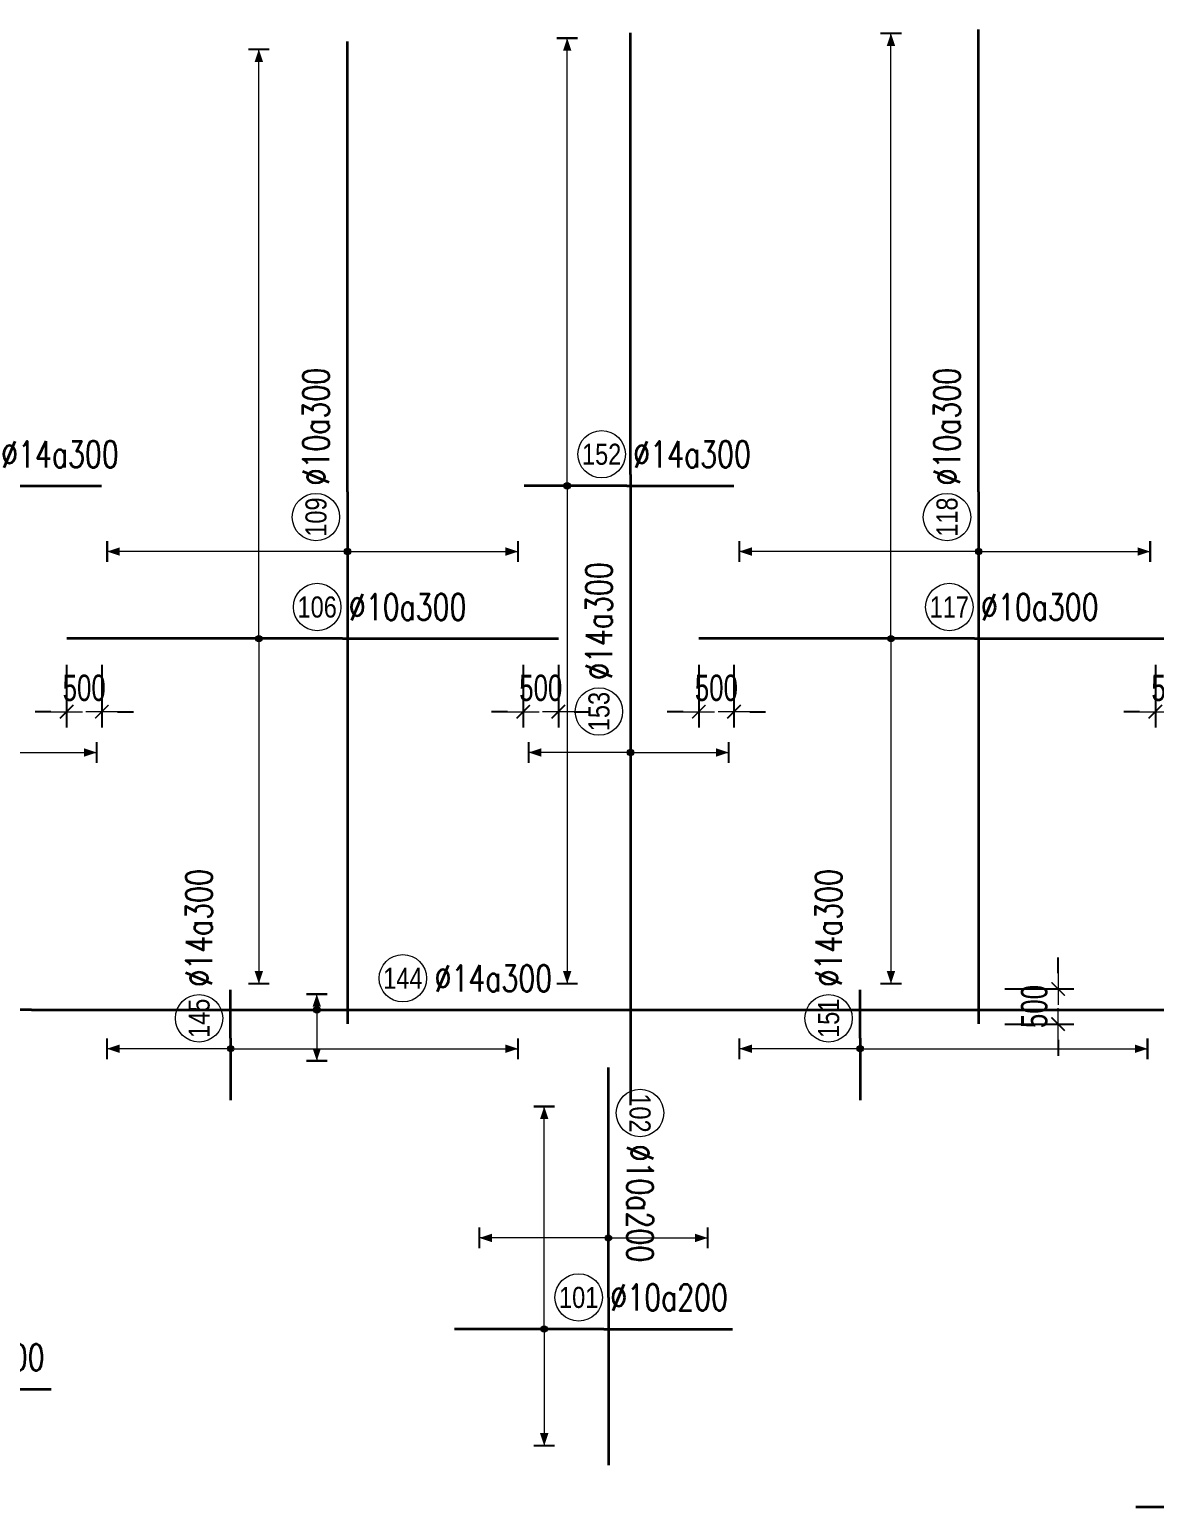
# Model space of a CAD drawing. Header units: millimetres. Extents: x -179076 to 505271, y -34263 to 117995.
# Drawn here: x 46170 to 62188, y 58000 to 78959 of the extents above; entities that cross this region are included whole.
import ezdxf
from ezdxf.enums import TextEntityAlignment as Align

# ---------------------------------------------------------------- set-up
doc = ezdxf.new("R2010")
doc.units = ezdxf.units.MM
doc.layers.get('0').update_dxf_attribs({"lineweight": 20})
doc.layers.get('Defpoints').update_dxf_attribs({"color": 151, "lineweight": 9})
for name, color, linetype, lineweight in [('NDC_S_DIM', 1, 'Continuous', 15), ('NDC_S_REBAR', 4, 'Continuous', 35), ('NDC_S_VN TEXT', 7, 'Continuous', 20)]:
    doc.layers.add(name, color=color, linetype=linetype, lineweight=lineweight)
doc.styles.add('ARIAL', font='arial.ttf', dxfattribs={"width": 0.8})
doc.styles.add('NDC_DIM', font='', dxfattribs={"width": 0.75})
doc.styles.add('NDC_EN TXT', font='romans.shx', dxfattribs={"width": 0.8})
doc.styles.get('NDC_DIM').set_extended_font_data('Dotum')
doc.dimstyles.new('NDC_dim_150', dxfattribs={"dimscale": 150, "dimtxt": 2.5, "dimasz": 1.5, "dimexe": 1.5, "dimexo": 2.5, "dimgap": 1, "dimtad": 1, "dimdec": 0, "dimzin": 0, "dimdsep": 46, "dimtxsty": 'NDC_DIM', "dimblk": 'DIMMARK', "dimcen": 0.09, "dimdle": 1.2, "dimclrd": 1, "dimclre": 1, "dimclrt": 3, "dimadec": 0, "dimazin": 0, "dimtfac": 1, "dimtdec": 0, "dimtix": 1, "dimtofl": 0, "dimtmove": 0, "dimatfit": 3, "dimfxl": 8, "dimfxlon": 1, "dimtolj": 1, "dimtzin": 0, "dimarcsym": 0})

# ---------------------------------------------------------------- blocks, each defined once
blk = doc.blocks.new('DIMMARK')
at = {"layer": 'NDC_S_DIM', "color": 1}
blk.add_line((-1.5, 0), (1, 0), dxfattribs=at)
at = {"layer": 'NDC_S_DIM', "color": 2, "const_width": 0.1}
blk.add_lwpolyline([(-0.424, -0.424), (0.424, 0.424)], dxfattribs=at)
blk = doc.blocks.new('*D247')
at = {"layer": 'Defpoints', "color": 0, "transparency": 16777216}
for p in [(46700, 70286), (47200, 70286), (47200, 69246)]:
    blk.add_point(p, dxfattribs=at)
at = {"layer": 'NDC_S_DIM', "color": 1, "lineweight": -2, "transparency": 16777216}
for p, q in [((46700, 69911), (46700, 69021)), ((47200, 69911), (47200, 69021)), ((46475, 69246), (46250, 69246)), ((47425, 69246), (47650, 69246))]:
    blk.add_line(p, q, dxfattribs=at)
at = {"layer": 'NDC_S_DIM', "color": 1, "lineweight": -2, "transparency": 16777216, "xscale": 225, "yscale": 225, "zscale": 225}
blk.add_blockref('DIMMARK', (46700, 69246), dxfattribs=at)
at = {"layer": 'NDC_S_DIM', "color": 1, "lineweight": -2, "transparency": 16777216, "xscale": 225, "yscale": 225, "zscale": 225, "rotation": 180}
blk.add_blockref('DIMMARK', (47200, 69246), dxfattribs=at)
at = {"layer": 'NDC_S_DIM', "color": 3, "transparency": 16777216, "insert": (46950, 69583), "char_height": 375, "attachment_point": 5, "style": 'NDC_DIM'}
blk.add_mtext('\\A1;500', dxfattribs=at)
blk = doc.blocks.new('*D248')
at = {"layer": 'Defpoints', "color": 0, "transparency": 16777216}
for p in [(53200, 70286), (53700, 70286), (53200, 69246)]:
    blk.add_point(p, dxfattribs=at)
at = {"layer": 'NDC_S_DIM', "color": 1, "lineweight": -2, "transparency": 16777216}
for p, q in [((53200, 69911), (53200, 69021)), ((53700, 69911), (53700, 69021)), ((52975, 69246), (52750, 69246)), ((53925, 69246), (54150, 69246))]:
    blk.add_line(p, q, dxfattribs=at)
at = {"layer": 'NDC_S_DIM', "color": 1, "lineweight": -2, "transparency": 16777216, "xscale": 225, "yscale": 225, "zscale": 225}
blk.add_blockref('DIMMARK', (53200, 69246), dxfattribs=at)
at = {"layer": 'NDC_S_DIM', "color": 1, "lineweight": -2, "transparency": 16777216, "xscale": 225, "yscale": 225, "zscale": 225, "rotation": 180}
blk.add_blockref('DIMMARK', (53700, 69246), dxfattribs=at)
at = {"layer": 'NDC_S_DIM', "color": 3, "transparency": 16777216, "insert": (53450, 69583), "char_height": 375, "attachment_point": 5, "style": 'NDC_DIM'}
blk.add_mtext('\\A1;500', dxfattribs=at)
blk = doc.blocks.new('*D249')
at = {"layer": 'Defpoints', "color": 0, "transparency": 16777216}
for p in [(55700, 70286), (56200, 70286), (56200, 69246)]:
    blk.add_point(p, dxfattribs=at)
at = {"layer": 'NDC_S_DIM', "color": 1, "lineweight": -2, "transparency": 16777216}
for p, q in [((55700, 69911), (55700, 69021)), ((56200, 69911), (56200, 69021)), ((55475, 69246), (55250, 69246)), ((56425, 69246), (56650, 69246))]:
    blk.add_line(p, q, dxfattribs=at)
at = {"layer": 'NDC_S_DIM', "color": 1, "lineweight": -2, "transparency": 16777216, "xscale": 225, "yscale": 225, "zscale": 225}
blk.add_blockref('DIMMARK', (55700, 69246), dxfattribs=at)
at = {"layer": 'NDC_S_DIM', "color": 1, "lineweight": -2, "transparency": 16777216, "xscale": 225, "yscale": 225, "zscale": 225, "rotation": 180}
blk.add_blockref('DIMMARK', (56200, 69246), dxfattribs=at)
at = {"layer": 'NDC_S_DIM', "color": 3, "transparency": 16777216, "insert": (55950, 69583), "char_height": 375, "attachment_point": 5, "style": 'NDC_DIM'}
blk.add_mtext('\\A1;500', dxfattribs=at)
blk = doc.blocks.new('*D250')
at = {"layer": 'Defpoints', "color": 0, "transparency": 16777216}
for p in [(62200, 70286), (62700, 70286), (62700, 69246)]:
    blk.add_point(p, dxfattribs=at)
at = {"layer": 'NDC_S_DIM', "color": 1, "lineweight": -2, "transparency": 16777216}
for p, q in [((62200, 69911), (62200, 69021)), ((62700, 69911), (62700, 69021)), ((61975, 69246), (61750, 69246)), ((62925, 69246), (63150, 69246))]:
    blk.add_line(p, q, dxfattribs=at)
at = {"layer": 'NDC_S_DIM', "color": 1, "lineweight": -2, "transparency": 16777216, "xscale": 225, "yscale": 225, "zscale": 225}
blk.add_blockref('DIMMARK', (62200, 69246), dxfattribs=at)
at = {"layer": 'NDC_S_DIM', "color": 1, "lineweight": -2, "transparency": 16777216, "xscale": 225, "yscale": 225, "zscale": 225, "rotation": 180}
blk.add_blockref('DIMMARK', (62700, 69246), dxfattribs=at)
at = {"layer": 'NDC_S_DIM', "color": 3, "transparency": 16777216, "insert": (62450, 69583), "char_height": 375, "attachment_point": 5, "style": 'NDC_DIM'}
blk.add_mtext('\\A1;500', dxfattribs=at)
blk = doc.blocks.new('*D267')
at = {"layer": 'Defpoints', "color": 0, "transparency": 16777216}
for p in [(59683, 65298), (60815, 65298), (59683, 64798)]:
    blk.add_point(p, dxfattribs=at)
at = {"layer": 'NDC_S_DIM', "color": 1, "lineweight": -2, "transparency": 16777216}
for p, q in [((60815, 65523), (60815, 65748)), ((60058, 65298), (61040, 65298)), ((60058, 64798), (61040, 64798)), ((60815, 64573), (60815, 64348))]:
    blk.add_line(p, q, dxfattribs=at)
at = {"layer": 'NDC_S_DIM', "color": 1, "lineweight": -2, "transparency": 16777216, "xscale": 225, "yscale": 225, "zscale": 225}
for p, rotation in [((60815, 65298), 270), ((60815, 64798), 90)]:
    blk.add_blockref('DIMMARK', p, dxfattribs=dict(at, rotation=rotation))
at = {"layer": 'NDC_S_DIM', "color": 3, "transparency": 16777216, "insert": (60477, 65048), "char_height": 375, "attachment_point": 5, "rotation": 90, "style": 'NDC_DIM'}
blk.add_mtext('\\A1;500', dxfattribs=at)
blk = doc.blocks.new('*U427')
h = blk.add_hatch(color=6)
edge = h.paths.add_edge_path()
edge.add_arc((27.07, 0), 0.3, 0, 360)
at = {"layer": 'NDC_S_DIM', "color": 8}
for q in [(27.07, 1.49), (27.07, -4.84)]:
    blk.add_line((27.07, 0), q, dxfattribs=at)
for points in [[(26.07, 1.49, 0.2, 0.2, 0), (28.07, 1.49, 0, 0, 0)], [(26.07, -4.84, 0.2, 0.2, 0), (28.07, -4.84, 0, 0, 0)]]:
    blk.add_lwpolyline(points, format="xyseb", dxfattribs=at)
at = {"layer": 'NDC_S_DIM'}
blk.add_circle((35.24, 3), 2.25, dxfattribs=at)
at = {"layer": 'NDC_S_DIM', "color": 6}
blk.add_circle((27.07, 0), 0.3, dxfattribs=at)
at = {"layer": 'NDC_S_DIM', "color": 8}
for points in [[(26.67, 0.29), (27.07, 1.49), (27.47, 0.29)], [(26.67, -3.64), (27.07, -4.84), (27.47, -3.64)]]:
    blk.add_solid(points, dxfattribs=at)
at = {"layer": 'NDC_S_REBAR'}
for q in [(-107.67, 0), (281, 0)]:
    blk.add_line((0, 0), q, dxfattribs=at)
at = {"layer": 'NDC_S_VN TEXT', "color": 3, "style": 'NDC_EN TXT', "width": 0.75}
blk.add_attdef('DKT', (38.24, 1.75), '', height=2.5, dxfattribs=at)
at = {"layer": 'NDC_S_VN TEXT', "style": 'ARIAL', "width": 0.8}
blk.add_attdef('KHT', text='', height=2, dxfattribs=at).set_placement((35.24, 3), align=Align.MIDDLE_CENTER)
blk = doc.blocks.new('*U426')
h = blk.add_hatch(color=6)
edge = h.paths.add_edge_path()
edge.add_arc((-7.93, 0), 0.3, 0, 360)
at = {"layer": 'NDC_S_DIM', "color": 8}
for q in [(-7.93, 55.93), (-7.93, -32.75)]:
    blk.add_line((-7.93, 0), q, dxfattribs=at)
for points in [[(-8.93, 55.93, 0.2, 0.2, 0), (-6.93, 55.93, 0, 0, 0)], [(-8.93, -32.75, 0.2, 0.2, 0), (-6.93, -32.75, 0, 0, 0)]]:
    blk.add_lwpolyline(points, format="xyseb", dxfattribs=at)
at = {"layer": 'NDC_S_DIM'}
blk.add_circle((-2.39, 3), 2.25, dxfattribs=at)
at = {"layer": 'NDC_S_DIM', "color": 6}
blk.add_circle((-7.93, 0), 0.3, dxfattribs=at)
at = {"layer": 'NDC_S_DIM', "color": 8}
for points in [[(-8.33, 54.73), (-7.93, 55.93), (-7.53, 54.73)], [(-8.33, -31.55), (-7.93, -32.75), (-7.53, -31.55)]]:
    blk.add_solid(points, dxfattribs=at)
at = {"layer": 'NDC_S_REBAR'}
for p, q in [((0, 0), (-26.16, 0)), ((-26.16, 0), (-26.16, 0)), ((0, 0), (20.5, 0)), ((20.5, 0), (20.5, 0)), ((20.5, 0), (20.5, 0)), ((-26.16, 0), (-26.16, 0))]:
    blk.add_line(p, q, dxfattribs=at)
at = {"layer": 'NDC_S_VN TEXT', "color": 3, "style": 'NDC_EN TXT', "width": 0.75}
blk.add_attdef('DKT', (0.61, 1.75), '', height=2.5, dxfattribs=at)
at = {"layer": 'NDC_S_VN TEXT', "style": 'ARIAL', "width": 0.8}
blk.add_attdef('KHT', text='', height=2, dxfattribs=at).set_placement((-2.39, 3), align=Align.MIDDLE_CENTER)
blk = doc.blocks.new('*U425')
h = blk.add_hatch(color=6)
edge = h.paths.add_edge_path()
edge.add_arc((-7.93, 0), 0.3, 0, 360)
at = {"layer": 'NDC_S_DIM', "color": 8}
for q in [(-7.93, 57.45), (-7.93, -32.75)]:
    blk.add_line((-7.93, 0), q, dxfattribs=at)
for points in [[(-8.93, 57.45, 0.2, 0.2, 0), (-6.93, 57.45, 0, 0, 0)], [(-8.93, -32.75, 0.2, 0.2, 0), (-6.93, -32.75, 0, 0, 0)]]:
    blk.add_lwpolyline(points, format="xyseb", dxfattribs=at)
at = {"layer": 'NDC_S_DIM'}
blk.add_circle((-2.39, 3), 2.25, dxfattribs=at)
at = {"layer": 'NDC_S_DIM', "color": 6}
blk.add_circle((-7.93, 0), 0.3, dxfattribs=at)
at = {"layer": 'NDC_S_DIM', "color": 8}
for points in [[(-8.33, 56.25), (-7.93, 57.45), (-7.53, 56.25)], [(-8.33, -31.55), (-7.93, -32.75), (-7.53, -31.55)]]:
    blk.add_solid(points, dxfattribs=at)
at = {"layer": 'NDC_S_REBAR'}
for p, q in [((0, 0), (-26.16, 0)), ((-26.16, 0), (-26.16, 0)), ((0, 0), (20.5, 0)), ((20.5, 0), (20.5, 0)), ((20.5, 0), (20.5, 0)), ((-26.16, 0), (-26.16, 0))]:
    blk.add_line(p, q, dxfattribs=at)
at = {"layer": 'NDC_S_VN TEXT', "color": 3, "style": 'NDC_EN TXT', "width": 0.75}
blk.add_attdef('DKT', (0.61, 1.75), '', height=2.5, dxfattribs=at)
at = {"layer": 'NDC_S_VN TEXT', "style": 'ARIAL', "width": 0.8}
blk.add_attdef('KHT', text='', height=2, dxfattribs=at).set_placement((-2.39, 3), align=Align.MIDDLE_CENTER)
blk = doc.blocks.new('*U415')
h = blk.add_hatch(color=6)
edge = h.paths.add_edge_path()
edge.add_arc((-5.66, 0), 0.3, 0, 360)
at = {"layer": 'NDC_S_DIM', "color": 8}
for q in [(-5.66, 39.64), (-5.66, -47.25)]:
    blk.add_line((-5.66, 0), q, dxfattribs=at)
for points in [[(-6.66, 39.64, 0.2, 0.2, 0), (-4.66, 39.64, 0, 0, 0)], [(-6.66, -47.25, 0.2, 0.2, 0), (-4.66, -47.25, 0, 0, 0)]]:
    blk.add_lwpolyline(points, format="xyseb", dxfattribs=at)
at = {"layer": 'NDC_S_DIM'}
blk.add_circle((-2.39, 3), 2.25, dxfattribs=at)
at = {"layer": 'NDC_S_DIM', "color": 6}
blk.add_circle((-5.66, 0), 0.3, dxfattribs=at)
at = {"layer": 'NDC_S_DIM', "color": 8}
for points in [[(-6.06, 38.44), (-5.66, 39.64), (-5.26, 38.44)], [(-6.06, -46.05), (-5.66, -47.25), (-5.26, -46.05)]]:
    blk.add_solid(points, dxfattribs=at)
at = {"layer": 'NDC_S_REBAR'}
for p, q in [((0, 0), (-9.73, 0)), ((-9.73, 0), (-9.73, 0)), ((0, 0), (10.15, 0)), ((10.15, 0), (10.15, 0)), ((10.15, 0), (10.15, 0)), ((-9.73, 0), (-9.73, 0))]:
    blk.add_line(p, q, dxfattribs=at)
at = {"layer": 'NDC_S_VN TEXT', "color": 3, "style": 'NDC_EN TXT', "width": 0.75}
blk.add_attdef('DKT', (0.61, 1.75), '', height=2.5, dxfattribs=at)
at = {"layer": 'NDC_S_VN TEXT', "style": 'ARIAL', "width": 0.8}
blk.add_attdef('KHT', text='', height=2, dxfattribs=at).set_placement((-2.39, 3), align=Align.MIDDLE_CENTER)
blk = doc.blocks.new('*U414')
h = blk.add_hatch(color=6)
edge = h.paths.add_edge_path()
edge.add_arc((-5.66, 0), 0.3, 0, 360)
at = {"layer": 'NDC_S_DIM', "color": 8}
for q in [(-5.66, 42.49), (-5.66, -47.25)]:
    blk.add_line((-5.66, 0), q, dxfattribs=at)
for points in [[(-6.66, 42.49, 0.2, 0.2, 0), (-4.66, 42.49, 0, 0, 0)], [(-6.66, -47.25, 0.2, 0.2, 0), (-4.66, -47.25, 0, 0, 0)]]:
    blk.add_lwpolyline(points, format="xyseb", dxfattribs=at)
at = {"layer": 'NDC_S_DIM'}
blk.add_circle((-2.39, 3), 2.25, dxfattribs=at)
at = {"layer": 'NDC_S_DIM', "color": 6}
blk.add_circle((-5.66, 0), 0.3, dxfattribs=at)
at = {"layer": 'NDC_S_DIM', "color": 8}
for points in [[(-6.06, 41.29), (-5.66, 42.49), (-5.26, 41.29)], [(-6.06, -46.05), (-5.66, -47.25), (-5.26, -46.05)]]:
    blk.add_solid(points, dxfattribs=at)
at = {"layer": 'NDC_S_REBAR'}
for p, q in [((0, 0), (-9.73, 0)), ((-9.73, 0), (-9.73, 0)), ((0, 0), (10.15, 0)), ((10.15, 0), (10.15, 0)), ((10.15, 0), (10.15, 0)), ((-9.73, 0), (-9.73, 0))]:
    blk.add_line(p, q, dxfattribs=at)
at = {"layer": 'NDC_S_VN TEXT', "color": 3, "style": 'NDC_EN TXT', "width": 0.75}
blk.add_attdef('DKT', (0.61, 1.75), '', height=2.5, dxfattribs=at)
at = {"layer": 'NDC_S_VN TEXT', "style": 'ARIAL', "width": 0.8}
blk.add_attdef('KHT', text='', height=2, dxfattribs=at).set_placement((-2.39, 3), align=Align.MIDDLE_CENTER)
blk = doc.blocks.new('*U406')
h = blk.add_hatch(color=6)
edge = h.paths.add_edge_path()
edge.add_arc((-5.66, 0), 0.3, 0, 360)
at = {"layer": 'NDC_S_DIM', "color": 8}
for q in [(-5.66, 22.82), (-5.66, -16.18)]:
    blk.add_line((-5.66, 0), q, dxfattribs=at)
for points in [[(-6.66, 22.82, 0.2, 0.2, 0), (-4.66, 22.82, 0, 0, 0)], [(-6.66, -16.18, 0.2, 0.2, 0), (-4.66, -16.18, 0, 0, 0)]]:
    blk.add_lwpolyline(points, format="xyseb", dxfattribs=at)
at = {"layer": 'NDC_S_DIM'}
blk.add_circle((-2.39, 3), 2.25, dxfattribs=at)
at = {"layer": 'NDC_S_DIM', "color": 6}
blk.add_circle((-5.66, 0), 0.3, dxfattribs=at)
at = {"layer": 'NDC_S_DIM', "color": 8}
for points in [[(-6.06, 21.62), (-5.66, 22.82), (-5.26, 21.62)], [(-6.06, -14.98), (-5.66, -16.18), (-5.26, -14.98)]]:
    blk.add_solid(points, dxfattribs=at)
at = {"layer": 'NDC_S_REBAR'}
for p, q in [((0, 0), (-50.5, 0)), ((-50.5, 0), (-50.5, 0)), ((0, 0), (42.74, 0)), ((42.74, 0), (42.74, 0)), ((42.74, 0), (42.74, 0)), ((-50.5, 0), (-50.5, 0))]:
    blk.add_line(p, q, dxfattribs=at)
at = {"layer": 'NDC_S_VN TEXT', "color": 3, "style": 'NDC_EN TXT', "width": 0.75}
blk.add_attdef('DKT', (0.61, 1.75), '', height=2.5, dxfattribs=at)
at = {"layer": 'NDC_S_VN TEXT', "style": 'ARIAL', "width": 0.8}
blk.add_attdef('KHT', text='', height=2, dxfattribs=at).set_placement((-2.39, 3), align=Align.MIDDLE_CENTER)
blk = doc.blocks.new('*U405')
h = blk.add_hatch(color=6)
edge = h.paths.add_edge_path()
edge.add_arc((-5.66, 0), 0.3, 0, 360)
at = {"layer": 'NDC_S_DIM', "color": 8}
for q in [(-5.66, 22.72), (-5.66, -16.28)]:
    blk.add_line((-5.66, 0), q, dxfattribs=at)
for points in [[(-6.66, 22.72, 0.2, 0.2, 0), (-4.66, 22.72, 0, 0, 0)], [(-6.66, -16.28, 0.2, 0.2, 0), (-4.66, -16.28, 0, 0, 0)]]:
    blk.add_lwpolyline(points, format="xyseb", dxfattribs=at)
at = {"layer": 'NDC_S_DIM'}
blk.add_circle((-2.39, 3), 2.25, dxfattribs=at)
at = {"layer": 'NDC_S_DIM', "color": 6}
blk.add_circle((-5.66, 0), 0.3, dxfattribs=at)
at = {"layer": 'NDC_S_DIM', "color": 8}
for points in [[(-6.06, 21.52), (-5.66, 22.72), (-5.26, 21.52)], [(-6.06, -15.08), (-5.66, -16.28), (-5.26, -15.08)]]:
    blk.add_solid(points, dxfattribs=at)
at = {"layer": 'NDC_S_REBAR'}
for p, q in [((0, 0), (-50.5, 0)), ((-50.5, 0), (-50.5, 0)), ((0, 0), (43.9, 0)), ((43.9, 0), (43.9, 0)), ((43.9, 0), (43.9, 0)), ((-50.5, 0), (-50.5, 0))]:
    blk.add_line(p, q, dxfattribs=at)
at = {"layer": 'NDC_S_VN TEXT', "color": 3, "style": 'NDC_EN TXT', "width": 0.75}
blk.add_attdef('DKT', (0.61, 1.75), '', height=2.5, dxfattribs=at)
at = {"layer": 'NDC_S_VN TEXT', "style": 'ARIAL', "width": 0.8}
blk.add_attdef('KHT', text='', height=2, dxfattribs=at).set_placement((-2.39, 3), align=Align.MIDDLE_CENTER)
blk = doc.blocks.new('*U397')
h = blk.add_hatch(color=6)
edge = h.paths.add_edge_path()
edge.add_arc((-26.39, 0), 0.3, 0, 360)
at = {"layer": 'NDC_S_DIM', "color": 8}
for q in [(-26.39, 9.68), (-26.39, -9.32)]:
    blk.add_line((-26.39, 0), q, dxfattribs=at)
for points in [[(-27.39, 9.68, 0.2, 0.2, 0), (-25.39, 9.68, 0, 0, 0)], [(-27.39, -9.32, 0.2, 0.2, 0), (-25.39, -9.32, 0, 0, 0)]]:
    blk.add_lwpolyline(points, format="xyseb", dxfattribs=at)
at = {"layer": 'NDC_S_DIM'}
blk.add_circle((-22.5, 3), 2.25, dxfattribs=at)
at = {"layer": 'NDC_S_DIM', "color": 6}
blk.add_circle((-26.39, 0), 0.3, dxfattribs=at)
at = {"layer": 'NDC_S_DIM', "color": 8}
for points in [[(-26.79, 8.48), (-26.39, 9.68), (-25.99, 8.48)], [(-26.79, -8.12), (-26.39, -9.32), (-25.99, -8.12)]]:
    blk.add_solid(points, dxfattribs=at)
at = {"layer": 'NDC_S_REBAR'}
for p, q in [((0, 0), (-59.39, 0)), ((-59.39, 0), (-59.39, 0)), ((0, 0), (39.33, 0)), ((39.33, 0), (39.33, 0)), ((39.33, 0), (39.33, 0)), ((-59.39, 0), (-59.39, 0))]:
    blk.add_line(p, q, dxfattribs=at)
at = {"layer": 'NDC_S_VN TEXT', "color": 3, "style": 'NDC_EN TXT', "width": 0.75}
blk.add_attdef('DKT', (-19.5, 1.75), '', height=2.5, dxfattribs=at)
at = {"layer": 'NDC_S_VN TEXT', "style": 'ARIAL', "width": 0.8}
blk.add_attdef('KHT', text='', height=2, dxfattribs=at).set_placement((-22.5, 3), align=Align.MIDDLE_CENTER)
blk = doc.blocks.new('*U396')
h = blk.add_hatch(color=6)
edge = h.paths.add_edge_path()
edge.add_arc((-26.39, 0), 0.3, 0, 360)
at = {"layer": 'NDC_S_DIM', "color": 8}
for q in [(-26.39, 9.68), (-26.39, -9.32)]:
    blk.add_line((-26.39, 0), q, dxfattribs=at)
for points in [[(-27.39, 9.68, 0.2, 0.2, 0), (-25.39, 9.68, 0, 0, 0)], [(-27.39, -9.32, 0.2, 0.2, 0), (-25.39, -9.32, 0, 0, 0)]]:
    blk.add_lwpolyline(points, format="xyseb", dxfattribs=at)
at = {"layer": 'NDC_S_DIM'}
blk.add_circle((-22.5, 3), 2.25, dxfattribs=at)
at = {"layer": 'NDC_S_DIM', "color": 6}
blk.add_circle((-26.39, 0), 0.3, dxfattribs=at)
at = {"layer": 'NDC_S_DIM', "color": 8}
for points in [[(-26.79, 8.48), (-26.39, 9.68), (-25.99, 8.48)], [(-26.79, -8.12), (-26.39, -9.32), (-25.99, -8.12)]]:
    blk.add_solid(points, dxfattribs=at)
at = {"layer": 'NDC_S_REBAR'}
for p, q in [((0, 0), (-59.39, 0)), ((-59.39, 0), (-59.39, 0)), ((0, 0), (41.92, 0)), ((41.92, 0), (41.92, 0)), ((41.92, 0), (41.92, 0)), ((-59.39, 0), (-59.39, 0))]:
    blk.add_line(p, q, dxfattribs=at)
at = {"layer": 'NDC_S_VN TEXT', "color": 3, "style": 'NDC_EN TXT', "width": 0.75}
blk.add_attdef('DKT', (-19.5, 1.75), '', height=2.5, dxfattribs=at)
at = {"layer": 'NDC_S_VN TEXT', "style": 'ARIAL', "width": 0.8}
blk.add_attdef('KHT', text='', height=2, dxfattribs=at).set_placement((-22.5, 3), align=Align.MIDDLE_CENTER)
blk = doc.blocks.new('*U388')
h = blk.add_hatch(color=6)
edge = h.paths.add_edge_path()
edge.add_arc((-1.02, 0), 0.3, 0, 360)
at = {"layer": 'NDC_S_DIM', "color": 8}
for q in [(-1.02, 11.73), (-1.02, -27.27)]:
    blk.add_line((-1.02, 0), q, dxfattribs=at)
for points in [[(-2.02, 11.73, 0.2, 0.2, 0), (-0.02, 11.73, 0, 0, 0)], [(-2.02, -27.27, 0.2, 0.2, 0), (-0.02, -27.27, 0, 0, 0)]]:
    blk.add_lwpolyline(points, format="xyseb", dxfattribs=at)
at = {"layer": 'NDC_S_DIM'}
blk.add_circle((1.87, 3), 2.25, dxfattribs=at)
at = {"layer": 'NDC_S_DIM', "color": 6}
blk.add_circle((-1.02, 0), 0.3, dxfattribs=at)
at = {"layer": 'NDC_S_DIM', "color": 8}
for points in [[(-1.42, 10.53), (-1.02, 11.73), (-0.62, 10.53)], [(-1.42, -26.07), (-1.02, -27.27), (-0.62, -26.07)]]:
    blk.add_solid(points, dxfattribs=at)
at = {"layer": 'NDC_S_REBAR'}
for p, q in [((0, 0), (-5.9, 0)), ((-5.9, 0), (-5.9, 0)), ((0, 0), (4.56, 0)), ((4.56, 0), (4.56, 0)), ((4.56, 0), (4.56, 0)), ((-5.9, 0), (-5.9, 0))]:
    blk.add_line(p, q, dxfattribs=at)
at = {"layer": 'NDC_S_VN TEXT', "color": 3, "style": 'NDC_EN TXT', "width": 0.75}
blk.add_attdef('DKT', (4.87, 1.75), '', height=2.5, dxfattribs=at)
at = {"layer": 'NDC_S_VN TEXT', "style": 'ARIAL', "width": 0.8}
blk.add_attdef('KHT', text='', height=2, dxfattribs=at).set_placement((1.87, 3), align=Align.MIDDLE_CENTER)
blk = doc.blocks.new('*U387')
h = blk.add_hatch(color=6)
edge = h.paths.add_edge_path()
edge.add_arc((-1.02, 0), 0.3, 0, 360)
at = {"layer": 'NDC_S_DIM', "color": 8}
for q in [(-1.02, 11.48), (-1.02, -27.27)]:
    blk.add_line((-1.02, 0), q, dxfattribs=at)
for points in [[(-2.02, 11.48, 0.2, 0.2, 0), (-0.02, 11.48, 0, 0, 0)], [(-2.02, -27.27, 0.2, 0.2, 0), (-0.02, -27.27, 0, 0, 0)]]:
    blk.add_lwpolyline(points, format="xyseb", dxfattribs=at)
at = {"layer": 'NDC_S_DIM'}
blk.add_circle((1.87, 3), 2.25, dxfattribs=at)
at = {"layer": 'NDC_S_DIM', "color": 6}
blk.add_circle((-1.02, 0), 0.3, dxfattribs=at)
at = {"layer": 'NDC_S_DIM', "color": 8}
for points in [[(-1.42, 10.28), (-1.02, 11.48), (-0.62, 10.28)], [(-1.42, -26.07), (-1.02, -27.27), (-0.62, -26.07)]]:
    blk.add_solid(points, dxfattribs=at)
at = {"layer": 'NDC_S_REBAR'}
for p, q in [((0, 0), (-5.9, 0)), ((-5.9, 0), (-5.9, 0)), ((0, 0), (4.56, 0)), ((4.56, 0), (4.56, 0)), ((4.56, 0), (4.56, 0)), ((-5.9, 0), (-5.9, 0))]:
    blk.add_line(p, q, dxfattribs=at)
at = {"layer": 'NDC_S_VN TEXT', "color": 3, "style": 'NDC_EN TXT', "width": 0.75}
blk.add_attdef('DKT', (4.87, 1.75), '', height=2.5, dxfattribs=at)
at = {"layer": 'NDC_S_VN TEXT', "style": 'ARIAL', "width": 0.8}
blk.add_attdef('KHT', text='', height=2, dxfattribs=at).set_placement((1.87, 3), align=Align.MIDDLE_CENTER)
blk = doc.blocks.new('*U374')
h = blk.add_hatch(color=6)
edge = h.paths.add_edge_path()
edge.add_arc((-5.66, 0), 0.3, 0, 360)
at = {"layer": 'NDC_S_DIM', "color": 8}
for q in [(-5.66, 38.03), (-5.66, -36.97)]:
    blk.add_line((-5.66, 0), q, dxfattribs=at)
for points in [[(-6.66, 38.03, 0.2, 0.2, 0), (-4.66, 38.03, 0, 0, 0)], [(-6.66, -36.97, 0.2, 0.2, 0), (-4.66, -36.97, 0, 0, 0)]]:
    blk.add_lwpolyline(points, format="xyseb", dxfattribs=at)
at = {"layer": 'NDC_S_DIM'}
blk.add_circle((-2.39, 3), 2.25, dxfattribs=at)
at = {"layer": 'NDC_S_DIM', "color": 6}
blk.add_circle((-5.66, 0), 0.3, dxfattribs=at)
at = {"layer": 'NDC_S_DIM', "color": 8}
for points in [[(-6.06, 36.83), (-5.66, 38.03), (-5.26, 36.83)], [(-6.06, -35.77), (-5.66, -36.97), (-5.26, -35.77)]]:
    blk.add_solid(points, dxfattribs=at)
at = {"layer": 'NDC_S_REBAR'}
for p, q in [((0, 0), (-10.83, 0)), ((-10.83, 0), (-10.83, 0)), ((0, 0), (15.57, 0)), ((15.57, 0), (15.57, 0)), ((15.57, 0), (15.57, 0)), ((-10.83, 0), (-10.83, 0))]:
    blk.add_line(p, q, dxfattribs=at)
at = {"layer": 'NDC_S_VN TEXT', "color": 3, "style": 'NDC_EN TXT', "width": 0.75}
blk.add_attdef('DKT', (0.61, 1.75), '', height=2.5, dxfattribs=at)
at = {"layer": 'NDC_S_VN TEXT', "style": 'ARIAL', "width": 0.8}
blk.add_attdef('KHT', text='', height=2, dxfattribs=at).set_placement((-2.39, 3), align=Align.MIDDLE_CENTER)
blk = doc.blocks.new('*U372')
h = blk.add_hatch(color=6)
edge = h.paths.add_edge_path()
edge.add_arc((-5.86, 0), 0.3, 0, 360)
at = {"layer": 'NDC_S_DIM', "color": 8}
for q in [(-5.86, 26.81), (-5.86, -48.19)]:
    blk.add_line((-5.86, 0), q, dxfattribs=at)
for points in [[(-6.86, 26.81, 0.2, 0.2, 0), (-4.86, 26.81, 0, 0, 0)], [(-6.86, -48.19, 0.2, 0.2, 0), (-4.86, -48.19, 0, 0, 0)]]:
    blk.add_lwpolyline(points, format="xyseb", dxfattribs=at)
at = {"layer": 'NDC_S_DIM'}
blk.add_circle((-8.54, 3), 2.25, dxfattribs=at)
at = {"layer": 'NDC_S_DIM', "color": 6}
blk.add_circle((-5.86, 0), 0.3, dxfattribs=at)
at = {"layer": 'NDC_S_DIM', "color": 8}
for points in [[(-6.26, 25.61), (-5.86, 26.81), (-5.46, 25.61)], [(-6.26, -46.99), (-5.86, -48.19), (-5.46, -46.99)]]:
    blk.add_solid(points, dxfattribs=at)
at = {"layer": 'NDC_S_REBAR'}
for p, q in [((0, 0), (-12.82, 0)), ((-12.82, 0), (-12.82, 0)), ((0, 0), (6.25, 0)), ((6.25, 0), (6.25, 0)), ((6.25, 0), (6.25, 0)), ((-12.82, 0), (-12.82, 0))]:
    blk.add_line(p, q, dxfattribs=at)
at = {"layer": 'NDC_S_VN TEXT', "color": 3, "style": 'NDC_EN TXT', "width": 0.75}
blk.add_attdef('DKT', (-5.54, 1.75), '', height=2.5, dxfattribs=at)
at = {"layer": 'NDC_S_VN TEXT', "style": 'ARIAL', "width": 0.8}
blk.add_attdef('KHT', text='', height=2, dxfattribs=at).set_placement((-8.54, 3), align=Align.MIDDLE_CENTER)
blk = doc.blocks.new('*U353')
h = blk.add_hatch(color=6)
edge = h.paths.add_edge_path()
edge.add_arc((-5.66, 0), 0.3, 0, 360)
at = {"layer": 'NDC_S_DIM', "color": 8}
for q in [(-5.66, 9.41), (-5.66, -12.25)]:
    blk.add_line((-5.66, 0), q, dxfattribs=at)
for points in [[(-6.66, 9.41, 0.2, 0.2, 0), (-4.66, 9.41, 0, 0, 0)], [(-6.66, -12.25, 0.2, 0.2, 0), (-4.66, -12.25, 0, 0, 0)]]:
    blk.add_lwpolyline(points, format="xyseb", dxfattribs=at)
at = {"layer": 'NDC_S_DIM'}
blk.add_circle((-17.52, 3), 2.25, dxfattribs=at)
at = {"layer": 'NDC_S_DIM', "color": 6}
blk.add_circle((-5.66, 0), 0.3, dxfattribs=at)
at = {"layer": 'NDC_S_DIM', "color": 8}
for points in [[(-6.06, 8.21), (-5.66, 9.41), (-5.26, 8.21)], [(-6.06, -11.05), (-5.66, -12.25), (-5.26, -11.05)]]:
    blk.add_solid(points, dxfattribs=at)
at = {"layer": 'NDC_S_REBAR'}
for p, q in [((0, 0), (-21.84, 0)), ((-21.84, 0), (-21.84, 0)), ((0, 0), (15.9, 0)), ((15.9, 0), (15.9, 0)), ((15.9, 0), (15.9, 0)), ((-21.84, 0), (-21.84, 0))]:
    blk.add_line(p, q, dxfattribs=at)
at = {"layer": 'NDC_S_VN TEXT', "color": 3, "style": 'NDC_EN TXT', "width": 0.75}
blk.add_attdef('DKT', (-14.52, 1.75), '', height=2.5, dxfattribs=at)
at = {"layer": 'NDC_S_VN TEXT', "style": 'ARIAL', "width": 0.8}
blk.add_attdef('KHT', text='', height=2, dxfattribs=at).set_placement((-17.52, 3), align=Align.MIDDLE_CENTER)
blk = doc.blocks.new('*U352')
h = blk.add_hatch(color=6)
edge = h.paths.add_edge_path()
edge.add_arc((-5.66, 0), 0.3, 0, 360)
at = {"layer": 'NDC_S_DIM', "color": 8}
for q in [(-5.66, 21.12), (-5.66, -11.08)]:
    blk.add_line((-5.66, 0), q, dxfattribs=at)
for points in [[(-6.66, 21.12, 0.2, 0.2, 0), (-4.66, 21.12, 0, 0, 0)], [(-6.66, -11.08, 0.2, 0.2, 0), (-4.66, -11.08, 0, 0, 0)]]:
    blk.add_lwpolyline(points, format="xyseb", dxfattribs=at)
at = {"layer": 'NDC_S_DIM'}
blk.add_circle((-2.39, 3), 2.25, dxfattribs=at)
at = {"layer": 'NDC_S_DIM', "color": 6}
blk.add_circle((-5.66, 0), 0.3, dxfattribs=at)
at = {"layer": 'NDC_S_DIM', "color": 8}
for points in [[(-6.06, 19.92), (-5.66, 21.12), (-5.26, 19.92)], [(-6.06, -9.88), (-5.66, -11.08), (-5.26, -9.88)]]:
    blk.add_solid(points, dxfattribs=at)
at = {"layer": 'NDC_S_REBAR'}
for p, q in [((0, 0), (-14.19, 0)), ((-14.19, 0), (-14.19, 0)), ((0, 0), (12.21, 0)), ((12.21, 0), (12.21, 0)), ((12.21, 0), (12.21, 0)), ((-14.19, 0), (-14.19, 0))]:
    blk.add_line(p, q, dxfattribs=at)
at = {"layer": 'NDC_S_VN TEXT', "color": 3, "style": 'NDC_EN TXT', "width": 0.75}
blk.add_attdef('DKT', (0.61, 1.75), '', height=2.5, dxfattribs=at)
at = {"layer": 'NDC_S_VN TEXT', "style": 'ARIAL', "width": 0.8}
blk.add_attdef('KHT', text='', height=2, dxfattribs=at).set_placement((-2.39, 3), align=Align.MIDDLE_CENTER)

msp = doc.modelspace()

# ---------------------------------------------------------------- block references
at = {"xscale": 150, "yscale": 150, "zscale": 150}
for name, p, values in [('*U414', (54674.9, 72461.4), {'KHT': '152', 'DKT': '%%c14a300'}), ('*U425', (59625.1, 70286.3), {'KHT': '117', 'DKT': '%%C10a300'}), ('*U426', (50625.1, 70286.3), {'KHT': '106', 'DKT': '%%C10a300'}), ('*U415', (45674.9, 72461.4), {'KHT': '146', 'DKT': '%%c14a300'}), ('*U427', (46200.6, 65000.3), {'KHT': '144', 'DKT': '%%c14a300'}), ('*U372', (45542.5, 59602.4), {'KHT': '96', 'DKT': '%%C10a200'}), ('*U352', (54348, 60456.6), {'KHT': '101', 'DKT': '%%C10a200'}), ('*U374', (63545.2, 57919.7), {'KHT': '107', 'DKT': '%%C10a200'})]:
    msp.add_blockref(name, p, dxfattribs=at).add_auto_attribs(values)
for name, p, rotation, values in [('*U396', (54728.2, 72623.2), 90, {'KHT': '153', 'DKT': '%%c14a300'}), ('*U405', (59683.6, 72374.9), 90, {'KHT': '118', 'DKT': '%%C10a300'}), ('*U406', (50699.2, 72374.9), 90, {'KHT': '109', 'DKT': '%%C10a300'}), ('*U397', (45728.2, 72623.2), 90, {'KHT': '147', 'DKT': '%%c14a300'}), ('*U388', (49034.9, 64599.9), 90, {'KHT': '145', 'DKT': '%%c14a300'}), ('*U387', (57997.8, 64599.9), 90, {'KHT': '151', 'DKT': '%%c14a300'}), ('*U353', (54413, 60904.3), 270, {'KHT': '102', 'DKT': '%%C10a200'})]:
    msp.add_blockref(name, p, dxfattribs=dict(at, rotation=rotation)).add_auto_attribs(values)

# ---------------------------------------------------------------- dimensions: what is measured, and where the dimension line sits
at = {"layer": 'NDC_S_DIM'}
for base, p1, p2, picture, middle in [((47200, 69245.7), (46700, 70285.5), (47200, 70285.5), '*D247', (46950, 69583.4)), ((53200, 69245.7), (53700, 70285.5), (53200, 70285.5), '*D248', (53450, 69583.4)), ((56200, 69245.7), (55700, 70285.5), (56200, 70285.5), '*D249', (55950, 69583.4)), ((62700, 69245.7), (62200, 70285.5), (62700, 70285.5), '*D250', (62450, 69583.4))]:
    dim = msp.add_linear_dim(base=base, p1=p1, p2=p2, dimstyle='NDC_dim_150', dxfattribs=at)
    dim.commit()
    dim.dimension.update_dxf_attribs({"geometry": picture, "text_midpoint": middle})
dim = msp.add_linear_dim(base=(60814.8, 65298.4), p1=(59682.8, 64798.4), p2=(59682.8, 65298.4), angle=90, dimstyle='NDC_dim_150', dxfattribs=at)
dim.commit()
dim.dimension.update_dxf_attribs({"geometry": '*D267', "text_midpoint": (60477, 65048.4)})

doc.saveas('drawing.dxf')
